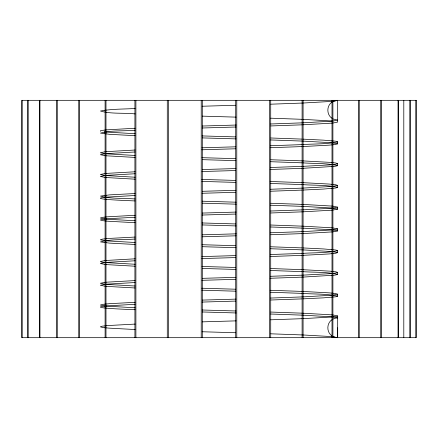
<?xml version="1.0" encoding="UTF-8"?>
<svg xmlns="http://www.w3.org/2000/svg" width="438" height="438" viewBox="0 0 438 438"><rect width="100%" height="100%" fill="white"/><g stroke="black" fill="none" stroke-linecap="round" stroke-linejoin="round"><path stroke-width="0.66" d="M337.682 327.794L337.682 337.682L335.125 337.348L332.595 336.274M403.798 100.318L403.798 337.682M302.921 146.549L329.086 145.153L335.344 144.518L337.682 143.828L337.539 141.688L335.377 141.173L323.562 140.155L302.921 139.142M302.921 255.343L329.086 253.947L335.344 253.312L337.682 252.622L337.539 250.481L335.377 249.967L323.562 248.948L302.921 247.935M332.902 123.056L337.682 122.071L337.682 100.318L333.143 101.424M332.858 229.879L337.682 228.893L337.534 231.04L332.902 231.85M302.921 160.899L330.148 162.378L335.645 162.974L337.682 163.62L335.459 164.288L329.299 164.929L302.921 166.336M302.921 269.693L330.148 271.171L335.645 271.768L337.682 272.414L335.459 273.082L329.299 273.723L302.921 275.13M337.676 141.901C326.398 144.326 314.468 143.746 302.921 144.578M337.676 250.695C326.398 253.12 314.468 252.54 302.921 253.372M302.921 182.657L329.086 184.053L335.349 184.688L337.682 185.378L332.656 186.391M302.921 291.451L329.086 292.847L335.349 293.482L337.682 294.172L332.661 295.185M337.682 163.62L337.599 165.717L334.752 166.358L302.921 168.307M337.682 272.414L337.599 274.511L334.752 275.152L302.921 277.101M332.902 206.15L337.682 207.136L332.639 208.149M332.902 314.944L337.676 315.886L336.417 316.439L332.639 316.942M337.682 185.378L337.539 187.519L335.377 188.033L323.562 189.052L302.921 190.065M337.682 294.172L337.539 296.312L335.377 296.827L323.562 297.845L302.921 298.858M337.682 100.318L332.727 101.309M337.682 209.112L332.727 210.103M332.272 101.928C326.381 105.454 326.381 114.959 332.272 118.479M332.223 319.548C326.595 322.981 326.337 331.999 331.785 335.732M332.946 319.116L335.284 318.202L337.682 317.906L337.682 315.929M105.098 151.751L100.318 152.742L105.361 153.754M105.098 260.544L100.324 261.491L101.583 262.039L105.361 262.548M105.361 175.452L100.318 176.465L105.098 177.456M105.361 284.246L100.318 285.258L105.372 286.277M332.853 121.085L337.682 120.1L333.143 118.988M105.147 153.722L100.318 154.707L105.273 155.709M105.344 197.215C85.366 199.285 132.188 200.719 135.079 200.943M105.147 262.515L100.318 263.501L105.273 264.503M105.344 306.009C85.366 308.078 132.188 309.513 135.079 309.737M105.273 173.497L100.318 174.488L105.142 175.485M105.273 282.291L100.318 283.282L105.142 284.278M332.338 123.111L302.921 124.792M105.662 151.701L135.079 150.02M105.963 175.397L135.079 173.749M332.037 208.203L302.921 209.857M332.338 231.905L302.921 233.585M105.662 260.495L135.079 258.814M105.963 284.191L135.079 282.543M332.037 316.997L302.921 318.65M105.925 197.16L135.079 195.507M332.081 186.44L302.921 188.099M105.925 305.954L135.079 304.3M332.081 295.234L302.921 296.893M332.201 121.156L302.921 122.821M105.799 153.65L135.079 151.991M332.201 229.95L302.921 231.614M105.799 262.444L135.079 260.78M332.059 101.381L302.921 103.034M105.941 173.426L135.079 171.778M332.059 210.174L302.921 211.828M105.941 282.22L135.079 280.572M135.079 108.471C123.554 109.237 111.805 108.854 100.455 111.022C110.491 114.137 124.074 112.681 135.079 113.913L135.128 113.913M135.079 128.263L106.407 129.867L101.233 130.551L100.351 130.896L100.63 131.236M135.079 130.228C123.899 131.214 110.551 130.196 100.461 133.119L109.462 134.318L135.079 135.671M135.079 193.536L109.462 194.888L100.461 196.087C110.551 199.011 123.899 197.998 135.079 198.978M135.128 215.293L107.852 216.777L102.355 217.374L100.318 218.014L102.541 218.688L108.701 219.323L135.079 220.736M135.079 217.264L108.701 218.677L102.541 219.312L100.318 219.986L102.355 220.626L107.847 221.223L135.128 222.707M135.079 237.057L108.914 238.447L102.651 239.088L100.318 239.772L105.339 240.785M135.079 239.022C123.883 240.008 110.6 238.984 100.461 241.913L109.462 243.112L135.079 244.464M135.079 302.329L109.462 303.682L102.623 304.366L100.318 305.051L104.748 305.998M135.128 324.087L107.852 325.565L102.355 326.168L100.318 326.808L102.541 327.482L108.701 328.117L135.079 329.529M302.395 103.056L270.761 104.189M302.406 122.843L270.618 123.981M302.286 124.814L270.783 125.947M302.297 144.606L270.629 145.739M302.313 146.571L270.186 147.726M302.324 166.363L270.635 167.497M302.718 168.318L270.142 169.484M302.258 188.121L270.58 189.26M301.859 190.108L270.777 191.225M301.913 209.895L270.646 211.017M302.395 211.844L270.761 212.983M302.406 231.636L270.618 232.775M302.286 233.607L270.783 234.741M302.297 253.399L270.629 254.533M302.313 255.365L270.186 256.52M302.324 275.157L270.635 276.29M302.718 277.112L270.142 278.278M302.258 296.915L270.58 298.054M301.859 298.902L270.777 300.014M301.913 318.689L270.646 319.811M235.622 105.262L202.115 106.248M236.191 125.038L202.323 126.029M202.203 128L236.087 127.009M201.918 147.798L235.803 146.807M201.809 149.774L235.682 148.783M202.378 169.544L235.885 168.564M201.956 171.526L235.66 170.541M202.372 191.302L235.934 190.322M202.066 193.284L235.628 192.298M202.345 213.065L236.038 212.074M235.622 214.056L202.115 215.042M236.191 233.832L202.323 234.823M202.203 236.794L236.087 235.803M201.918 256.591L235.803 255.6M201.809 258.568L235.682 257.577M202.378 278.338L235.885 277.358M201.956 280.32L235.66 279.334M202.372 300.096L235.934 299.116M202.066 302.078L235.628 301.092M202.345 321.859L236.038 320.868M202.34 116.141L236.044 117.132M202.066 135.922L235.628 136.908M202.372 137.904L235.934 138.884M201.962 157.68L235.655 158.666M202.378 159.662L235.885 160.642M201.809 179.432L235.677 180.423M201.913 181.409L235.797 182.4M202.197 201.206L236.082 202.197M202.318 203.177L236.191 204.168M202.115 222.958L235.622 223.944M236.044 225.926L202.34 224.935M202.066 244.716L235.628 245.702M202.372 246.698L235.929 247.678M201.962 266.474L235.655 267.459M202.378 268.456L235.885 269.436M201.809 288.226L235.677 289.217M201.913 290.202L235.797 291.193M202.197 310L236.082 310.991M202.318 311.971L236.191 312.962M202.115 331.752L235.622 332.738M270.624 205.225L302.406 206.364M270.761 225.017L302.395 226.156M270.624 314.019L302.406 315.157M270.761 333.811L302.395 334.944M270.651 118.189L301.913 119.311M270.777 137.986L301.859 139.098M270.575 139.946L302.258 141.085M270.788 159.744L302.718 160.888M270.624 161.71L302.324 162.843M270.18 181.48L302.313 182.635M270.624 183.467L302.297 184.601M270.777 203.259L302.286 204.393M270.651 226.983L301.913 228.105M270.777 246.775L301.859 247.892M270.575 248.74L302.258 249.879M270.788 268.538L302.718 269.682M270.624 270.498L302.324 271.637M270.18 290.274L302.313 291.429M270.624 292.261L302.297 293.394M270.777 312.053L302.286 313.186M135.079 133.7L105.919 132.046M302.921 141.107L332.075 142.766M302.921 162.87C314.457 163.708 326.496 163.018 337.682 165.586M135.079 157.428L105.941 155.78M135.079 177.215L105.799 175.556M302.921 184.628C314.451 185.498 326.491 184.809 337.682 187.349M135.079 179.186L105.662 177.505M302.921 204.415L332.338 206.095M302.921 206.386L332.201 208.05M302.921 226.172L332.059 227.826M135.079 242.493L105.919 240.84M302.921 249.901L332.075 251.56M302.921 271.664C314.457 272.496 326.496 271.817 337.682 274.38M135.079 266.222L105.941 264.574M135.079 286.009L105.799 284.35M302.921 293.422C314.451 294.292 326.491 293.602 337.682 296.143M135.079 287.98L105.963 286.332M302.921 313.208L332.338 314.889M135.079 307.772L105.969 306.124M302.921 315.179L332.201 316.844M302.921 334.966L332.059 336.619M302.921 119.35L332.037 121.003M135.079 155.457L105.963 153.809M302.921 228.143L332.037 229.797M135.079 264.251L105.963 262.603M332.853 208.121L337.682 209.107L337.682 207.136M332.727 227.897L337.682 228.888M332.858 316.915L337.682 317.9L337.682 337.682L332.727 336.691M332.656 142.815L337.682 143.828M104.167 131.865L105.344 131.991M332.656 251.609L337.682 252.622M332.639 229.851L337.682 230.864M416.007 100.318L416.007 337.682M410.203 100.318L410.203 337.682M409.924 100.318L409.924 337.682M398.503 100.318L398.503 337.682M398.043 100.318L398.043 337.682M381.345 100.318L381.345 337.682M380.726 100.318L380.726 337.682M359.253 100.318L359.253 337.682M358.487 100.318L358.487 337.682M332.896 100.318L332.896 337.682M332.015 100.318L332.015 337.682M303.085 100.318L303.085 337.682M302.105 100.318L302.105 337.682M270.717 100.318L270.717 337.682M269.677 100.318L269.677 337.682M236.777 100.318L236.777 337.682M235.704 100.318L235.704 337.682M202.296 100.318L202.296 337.682M201.223 100.318L201.223 337.682M168.323 100.318L168.323 337.682M167.283 100.318L167.283 337.682M135.895 100.318L135.895 337.682M134.915 100.318L134.915 337.682M105.985 100.318L105.985 337.682M105.104 100.318L105.104 337.682M79.513 100.318L79.513 337.682M78.747 100.318L78.747 337.682M57.274 100.318L57.274 337.682M56.655 100.318L56.655 337.682M39.957 100.318L39.957 337.682M39.497 100.318L39.497 337.682M28.076 100.318L28.076 337.682M27.797 100.318L27.797 337.682M21.993 100.318L21.993 337.682M416.1 100.318L21.9 100.318L21.9 337.682L416.1 337.682L416.1 100.318"/></g></svg>
